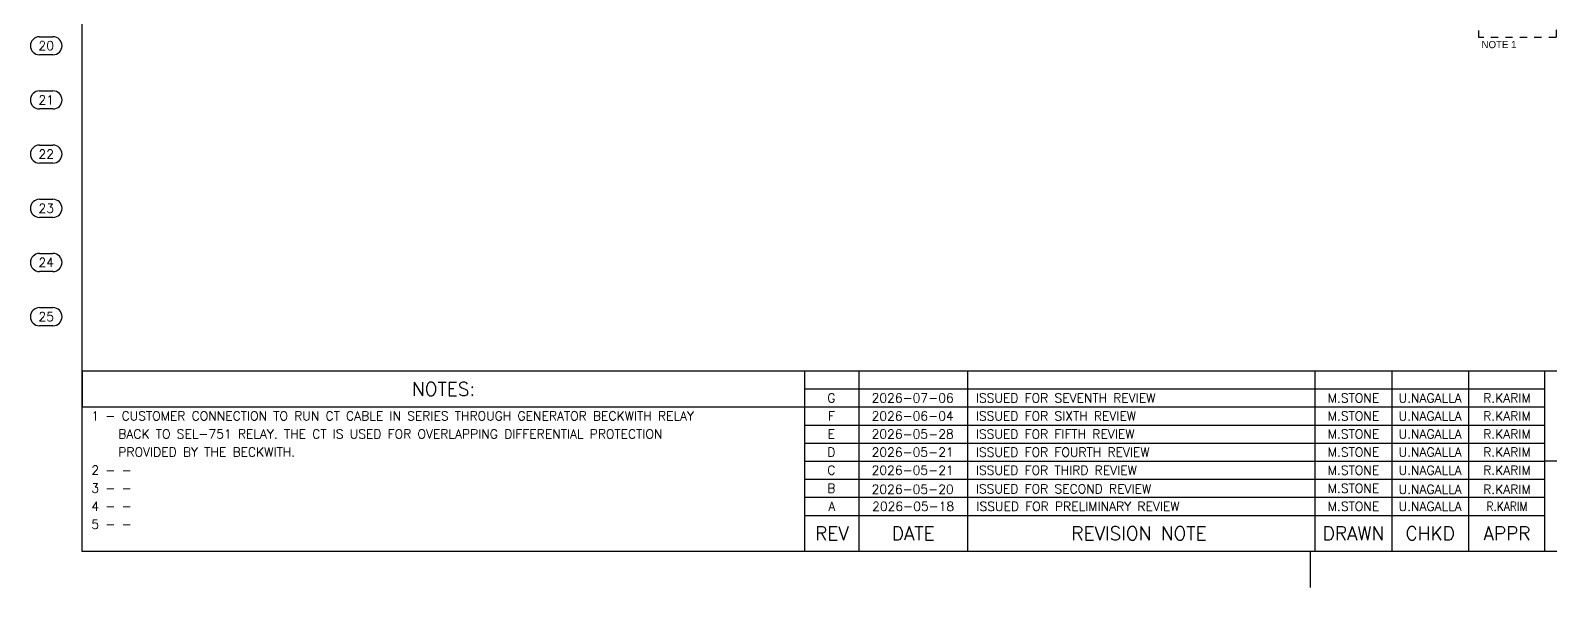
# Model space of a CAD drawing. Header units: inches. Extents: x -0.7 to 34.5, y -0.5 to 22.5.
# Drawn here: x -0.72 to 20.32, y -0.5 to 7.21 of the extents above; entities that cross this region are included whole.
import ezdxf
from ezdxf.enums import TextEntityAlignment as Align

# ---------------------------------------------------------------- set-up
doc = ezdxf.new("R2010")
doc.units = ezdxf.units.IN
doc.header["$MEASUREMENT"] = 0
doc.linetypes.add('HIDDEN', pattern=[0.375, 0.25, -0.125])
for name, color, linetype in [('INFORBORDER', 3, 'Continuous'), ('TEXT', 3, 'Continuous'), ('TEXT2', 8, 'Continuous')]:
    doc.layers.add(name, color=color, linetype=linetype)
doc.styles.get("Standard").update_dxf_attribs({"font": 'ROMANS.SHX'})
doc.styles.add('TITLEBLK', font='romans.shx')
doc.styles.add('WD', font='txt')

# ---------------------------------------------------------------- blocks, each defined once
blk = doc.blocks.new('REVISION')
at = {"color": 3, "ltscale": 0.2}
for tag, p in [('REVISIONH', (2.368, -0.188)), ('REVISIONG', (2.368, -0.438)), ('REVISIONF', (2.368, -0.688)), ('REVISIONE', (2.368, -0.938)), ('REVISIOND', (2.368, -1.188)), ('REVISIONC', (2.368, -1.438)), ('REVISIONB', (2.368, -1.696)), ('REVISIONA', (2.375, -1.938))]:
    blk.add_attdef(tag, p, '', height=0.125, dxfattribs=at)
at = {"layer": 'TEXT', "style": 'TITLEBLK'}
for tag, p in [('REVH', (0.368, -0.125)), ('DATEH', (1.493, -0.125)), ('DRAWNH', (7.594, -0.125)), ('CHKDH', (8.656, -0.125)), ('APPRH', (9.719, -0.125)), ('REVG', (0.368, -0.375)), ('DATEG', (1.493, -0.375)), ('DRAWNG', (7.594, -0.375)), ('CHKDG', (8.656, -0.375)), ('APPRG', (9.719, -0.375)), ('REVF', (0.368, -0.625)), ('DATEF', (1.493, -0.625)), ('DRAWNF', (7.594, -0.625)), ('CHKDF', (8.656, -0.625)), ('APPRF', (9.719, -0.625)), ('REVE', (0.368, -0.875)), ('DATEE', (1.493, -0.875)), ('DRAWNE', (7.594, -0.875)), ('CHKDE', (8.656, -0.875)), ('APPRE', (9.719, -0.875)), ('REVD', (0.368, -1.125)), ('DATED', (1.493, -1.125)), ('DRAWND', (7.594, -1.125)), ('CHKDD', (8.656, -1.125)), ('APPRD', (9.719, -1.125)), ('REVC', (0.368, -1.375)), ('DATEC', (1.493, -1.375)), ('DRAWNC', (7.594, -1.375)), ('CHKDC', (8.656, -1.375)), ('APPRC', (9.719, -1.375)), ('REVB', (0.368, -1.625)), ('DATEB', (1.493, -1.639)), ('DRAWNB', (7.594, -1.625)), ('CHKDB', (8.656, -1.639)), ('APPRB', (9.719, -1.639)), ('REVA', (0.375, -1.875)), ('DATEA', (1.5, -1.875)), ('DRAWNA', (7.594, -1.875)), ('CHKDA', (8.656, -1.875)), ('APPRA', (9.719, -1.875))]:
    blk.add_attdef(tag, text='', height=0.125, dxfattribs=at).set_placement(p, align=Align.MIDDLE)
blk = doc.blocks.new('IOM_TITLE_BLOCK_BORDER')
at = {"layer": 'INFORBORDER', "color": 5}
for p, q in [((0, 0), (0, 22)), ((34, 0), (0, 0)), ((17, -0.5), (17, 0))]:
    blk.add_line(p, q, dxfattribs=at)
blk = doc.blocks.new('LINEREF_ENCASEMENT')
for p, q in [((-0.09375, 0), (0.09375, 0)), ((0.09375, -0.25), (-0.09375, -0.25))]:
    blk.add_line(p, q)
for centre, start, end in [((-0.09375, -0.125), 90, 270), ((0.09375, -0.125), 270, 90)]:
    blk.add_arc(centre, 0.125, start, end)
blk = doc.blocks.new('NOTES')
at = {"layer": 'TEXT', "color": 7}
for tag, p in [('NOTE1', (0.125, 1.8125)), ('NOTE2', (0.125, 1.5625)), ('NOTE3', (0.125, 1.3125)), ('NOTE4', (0.125, 1.0625)), ('NOTE5', (0.125, 0.8125)), ('NOTE6', (0.125, 0.5625)), ('NOTE7', (0.125, 0.3125)), ('NOTE8', (0.125, 0.0625))]:
    blk.add_attdef(tag, p, '', height=0.125, dxfattribs=at)

msp = doc.modelspace()

# ---------------------------------------------------------------- linework, layer by layer
at = {"color": 7, "linetype": 'HIDDEN', "ltscale": 0.2}
msp.add_lwpolyline([(19.331, 8.019), (20.398, 8.019), (20.398, 7.113), (19.331, 7.113)], close=True, dxfattribs=at)
at = {"color": 5, "ltscale": 0.2}
msp.add_lwpolyline([(0, 2.5), (0, 2), (10, 2), (10, 2.5)], dxfattribs=at)
at = {"layer": 'INFORBORDER', "color": 5}
for p, q in [((0, 2.5), (34, 2.5)), ((10, 0), (10, 2.5)), ((20.243, 0), (20.243, 2.5)), ((20.243, 1.254), (27.134, 1.254))]:
    msp.add_line(p, q, dxfattribs=at)
at = {"layer": 'INFORBORDER', "color": 51}
for p, q in [((10.75, 2.5), (10.75, 0)), ((12.25, 2.5), (12.25, 0)), ((17.062, 2.5), (17.062, 0)), ((18.125, 2.5), (18.125, 0)), ((19.188, 2.5), (19.188, 0)), ((10, 2.25), (20.243, 2.25)), ((10, 2), (20.243, 2)), ((10, 1.75), (20.243, 1.75)), ((10, 1.5), (20.243, 1.5)), ((10, 1.25), (20.243, 1.25)), ((10, 1), (20.243, 1)), ((10, 0.75), (20.243, 0.75))]:
    msp.add_line(p, q, dxfattribs=at)
at = {"layer": 'INFORBORDER', "color": 240}
msp.add_line((10, 0.499), (20.243, 0.499), dxfattribs=at)

# ---------------------------------------------------------------- block references
at = {"color": 7, "ltscale": 0.2}
msp.add_blockref('IOM_TITLE_BLOCK_BORDER', (0, 0), dxfattribs=at)
at = {"color": 7}
for p in [(-0.5, 7.125), (-0.5, 6.375), (-0.5, 5.625), (-0.5, 4.875), (-0.5, 4.125), (-0.5, 3.375)]:
    msp.add_blockref('LINEREF_ENCASEMENT', p, dxfattribs=at)
at = {"color": 8}
ref = msp.add_blockref('REVISION', (10, 2.5), dxfattribs=at)
ref.add_attrib('REVA', 'A', dxfattribs={"layer": 'TEXT', "height": 0.125, "style": 'TITLEBLK'}).set_placement((10.375, 0.625), align=Align.MIDDLE)
ref.add_attrib('DATEA', '2026-05-18', dxfattribs={"layer": 'TEXT', "height": 0.125, "style": 'TITLEBLK'}).set_placement((11.5, 0.625), align=Align.MIDDLE)
ref.add_attrib('REVISIONA', 'ISSUED FOR PRELIMINARY REVIEW', (12.375, 0.562), dxfattribs={"color": 3, "ltscale": 0.2, "height": 0.125})
ref.add_attrib('DRAWNA', 'M.STONE', dxfattribs={"layer": 'TEXT', "height": 0.125, "style": 'TITLEBLK'}).set_placement((17.594, 0.625), align=Align.MIDDLE)
ref.add_attrib('CHKDA', 'U.NAGALLA', dxfattribs={"layer": 'TEXT', "height": 0.125, "style": 'TITLEBLK'}).set_placement((18.656, 0.625), align=Align.MIDDLE)
ref.add_attrib('APPRA', 'R.KARIM', dxfattribs={"layer": 'TEXT', "height": 0.125, "style": 'TITLEBLK', "width": 0.86}).set_placement((19.719, 0.625), align=Align.MIDDLE)
ref.add_attrib('REVB', 'B', dxfattribs={"layer": 'TEXT', "height": 0.125, "style": 'TITLEBLK'}).set_placement((10.368, 0.875), align=Align.MIDDLE)
ref.add_attrib('DATEB', '2026-05-20', dxfattribs={"layer": 'TEXT', "height": 0.125, "style": 'TITLEBLK'}).set_placement((11.493, 0.861), align=Align.MIDDLE)
ref.add_attrib('REVISIONB', 'ISSUED FOR SECOND REVIEW', (12.368, 0.804), dxfattribs={"color": 3, "ltscale": 0.2, "height": 0.125})
ref.add_attrib('DRAWNB', 'M.STONE', dxfattribs={"layer": 'TEXT', "height": 0.125, "style": 'TITLEBLK'}).set_placement((17.594, 0.875), align=Align.MIDDLE)
ref.add_attrib('CHKDB', 'U.NAGALLA', dxfattribs={"layer": 'TEXT', "height": 0.125, "style": 'TITLEBLK'}).set_placement((18.656, 0.861), align=Align.MIDDLE)
ref.add_attrib('APPRB', 'R.KARIM', dxfattribs={"layer": 'TEXT', "height": 0.125, "style": 'TITLEBLK'}).set_placement((19.719, 0.861), align=Align.MIDDLE)
ref.add_attrib('REVC', 'C', dxfattribs={"layer": 'TEXT', "height": 0.125, "style": 'TITLEBLK'}).set_placement((10.368, 1.125), align=Align.MIDDLE)
ref.add_attrib('DATEC', '2026-05-21', dxfattribs={"layer": 'TEXT', "height": 0.125, "style": 'TITLEBLK'}).set_placement((11.493, 1.125), align=Align.MIDDLE)
ref.add_attrib('REVISIONC', 'ISSUED FOR THIRD REVIEW', (12.368, 1.062), dxfattribs={"color": 3, "ltscale": 0.2, "height": 0.125})
ref.add_attrib('DRAWNC', 'M.STONE', dxfattribs={"layer": 'TEXT', "height": 0.125, "style": 'TITLEBLK'}).set_placement((17.594, 1.125), align=Align.MIDDLE)
ref.add_attrib('CHKDC', 'U.NAGALLA', dxfattribs={"layer": 'TEXT', "height": 0.125, "style": 'TITLEBLK'}).set_placement((18.656, 1.125), align=Align.MIDDLE)
ref.add_attrib('APPRC', 'R.KARIM', dxfattribs={"layer": 'TEXT', "height": 0.125, "style": 'TITLEBLK'}).set_placement((19.719, 1.125), align=Align.MIDDLE)
ref.add_attrib('REVD', 'D', dxfattribs={"layer": 'TEXT', "height": 0.125, "style": 'TITLEBLK'}).set_placement((10.368, 1.375), align=Align.MIDDLE)
ref.add_attrib('DATED', '2026-05-21', dxfattribs={"layer": 'TEXT', "height": 0.125, "style": 'TITLEBLK'}).set_placement((11.493, 1.375), align=Align.MIDDLE)
ref.add_attrib('REVISIOND', 'ISSUED FOR FOURTH REVIEW', (12.368, 1.312), dxfattribs={"color": 3, "ltscale": 0.2, "height": 0.125})
ref.add_attrib('DRAWND', 'M.STONE', dxfattribs={"layer": 'TEXT', "height": 0.125, "style": 'TITLEBLK'}).set_placement((17.594, 1.375), align=Align.MIDDLE)
ref.add_attrib('CHKDD', 'U.NAGALLA', dxfattribs={"layer": 'TEXT', "height": 0.125, "style": 'TITLEBLK'}).set_placement((18.656, 1.375), align=Align.MIDDLE)
ref.add_attrib('APPRD', 'R.KARIM', dxfattribs={"layer": 'TEXT', "height": 0.125, "style": 'TITLEBLK'}).set_placement((19.719, 1.375), align=Align.MIDDLE)
ref.add_attrib('REVE', 'E', dxfattribs={"layer": 'TEXT', "height": 0.125, "style": 'TITLEBLK'}).set_placement((10.368, 1.625), align=Align.MIDDLE)
ref.add_attrib('DATEE', '2026-05-28', dxfattribs={"layer": 'TEXT', "height": 0.125, "style": 'TITLEBLK'}).set_placement((11.493, 1.625), align=Align.MIDDLE)
ref.add_attrib('REVISIONE', 'ISSUED FOR FIFTH REVIEW', (12.368, 1.562), dxfattribs={"color": 3, "ltscale": 0.2, "height": 0.125})
ref.add_attrib('DRAWNE', 'M.STONE', dxfattribs={"layer": 'TEXT', "height": 0.125, "style": 'TITLEBLK'}).set_placement((17.594, 1.625), align=Align.MIDDLE)
ref.add_attrib('CHKDE', 'U.NAGALLA', dxfattribs={"layer": 'TEXT', "height": 0.125, "style": 'TITLEBLK'}).set_placement((18.656, 1.625), align=Align.MIDDLE)
ref.add_attrib('APPRE', 'R.KARIM', dxfattribs={"layer": 'TEXT', "height": 0.125, "style": 'TITLEBLK'}).set_placement((19.719, 1.625), align=Align.MIDDLE)
ref.add_attrib('REVF', 'F', dxfattribs={"layer": 'TEXT', "height": 0.125, "style": 'TITLEBLK'}).set_placement((10.368, 1.875), align=Align.MIDDLE)
ref.add_attrib('DATEF', '2026-06-04', dxfattribs={"layer": 'TEXT', "height": 0.125, "style": 'TITLEBLK'}).set_placement((11.493, 1.875), align=Align.MIDDLE)
ref.add_attrib('REVISIONF', 'ISSUED FOR SIXTH REVIEW', (12.368, 1.812), dxfattribs={"color": 3, "ltscale": 0.2, "height": 0.125})
ref.add_attrib('DRAWNF', 'M.STONE', dxfattribs={"layer": 'TEXT', "height": 0.125, "style": 'TITLEBLK'}).set_placement((17.594, 1.875), align=Align.MIDDLE)
ref.add_attrib('CHKDF', 'U.NAGALLA', dxfattribs={"layer": 'TEXT', "height": 0.125, "style": 'TITLEBLK'}).set_placement((18.656, 1.875), align=Align.MIDDLE)
ref.add_attrib('APPRF', 'R.KARIM', dxfattribs={"layer": 'TEXT', "height": 0.125, "style": 'TITLEBLK'}).set_placement((19.719, 1.875), align=Align.MIDDLE)
ref.add_attrib('REVG', 'G', dxfattribs={"layer": 'TEXT', "height": 0.125, "style": 'TITLEBLK'}).set_placement((10.368, 2.125), align=Align.MIDDLE)
ref.add_attrib('DATEG', '2026-07-06', dxfattribs={"layer": 'TEXT', "height": 0.125, "style": 'TITLEBLK'}).set_placement((11.493, 2.125), align=Align.MIDDLE)
ref.add_attrib('REVISIONG', 'ISSUED FOR SEVENTH REVIEW', (12.368, 2.062), dxfattribs={"color": 3, "ltscale": 0.2, "height": 0.125})
ref.add_attrib('DRAWNG', 'M.STONE', dxfattribs={"layer": 'TEXT', "height": 0.125, "style": 'TITLEBLK'}).set_placement((17.594, 2.125), align=Align.MIDDLE)
ref.add_attrib('CHKDG', 'U.NAGALLA', dxfattribs={"layer": 'TEXT', "height": 0.125, "style": 'TITLEBLK'}).set_placement((18.656, 2.125), align=Align.MIDDLE)
ref.add_attrib('APPRG', 'R.KARIM', dxfattribs={"layer": 'TEXT', "height": 0.125, "style": 'TITLEBLK'}).set_placement((19.719, 2.125), align=Align.MIDDLE)
at = {"color": 7}
ref = msp.add_blockref('NOTES', (0, 2.5), dxfattribs=at)
ref.add_attrib('NOTE1', '1 - CUSTOMER CONNECTION TO RUN CT CABLE IN SERIES THROUGH GENERATOR BECKWITH RELAY', (0.125, 1.814), dxfattribs={"layer": 'TEXT', "color": 8, "height": 0.125})
ref.add_attrib('NOTE2', '    BACK TO SEL-751 RELAY. THE CT IS USED FOR OVERLAPPING DIFFERENTIAL PROTECTION', (0.125, 1.564), dxfattribs={"layer": 'TEXT', "color": 8, "height": 0.125})
ref.add_attrib('NOTE3', '    PROVIDED BY THE BECKWITH.', (0.125, 1.314), dxfattribs={"layer": 'TEXT', "color": 8, "height": 0.125})
ref.add_attrib('NOTE4', '2 - -', (0.125, 1.064), dxfattribs={"layer": 'TEXT', "color": 8, "height": 0.125})
ref.add_attrib('NOTE5', '3 - -', (0.125, 0.814), dxfattribs={"layer": 'TEXT', "color": 8, "height": 0.125})
ref.add_attrib('NOTE6', '4 - -', (0.125, 0.564), dxfattribs={"layer": 'TEXT', "color": 8, "height": 0.125})
ref.add_attrib('NOTE7', '5 - -', (0.125, 0.314), dxfattribs={"layer": 'TEXT', "color": 8, "height": 0.125})

# ---------------------------------------------------------------- texts
at = {"color": 7, "ltscale": 0.2}
for s, p in [('20', (-0.5, 6.938)), ('21', (-0.5, 6.188)), ('22', (-0.5, 5.438)), ('23', (-0.5, 4.688)), ('24', (-0.5, 3.938)), ('25', (-0.5, 3.188))]:
    msp.add_text(s, height=0.125, dxfattribs=at).set_placement(p, align=Align.CENTER)
at = {"color": 7, "ltscale": 0.2, "insert": (19.161, 7.067), "char_height": 0.1, "width": 0.89635, "attachment_point": 1, "style": 'WD'}
msp.add_mtext('\\pxqc;NOTE 1', dxfattribs=at)
at = {"layer": 'INFORBORDER', "color": 51, "style": 'TITLEBLK'}
for s, p in [('REV', (10.375, 0.25)), ('DATE', (11.5, 0.25)), ('REVISION NOTE', (14.625, 0.25)), ('DRAWN', (17.594, 0.25)), ('CHKD', (18.656, 0.25)), ('APPR', (19.719, 0.25))]:
    msp.add_text(s, height=0.1875, dxfattribs=at).set_placement(p, align=Align.MIDDLE)
at = {"layer": 'TEXT2', "color": 7}
msp.add_text('NOTES:', height=0.1875, dxfattribs=at).set_placement((5, 2.25), align=Align.MIDDLE)

doc.saveas('drawing.dxf')
